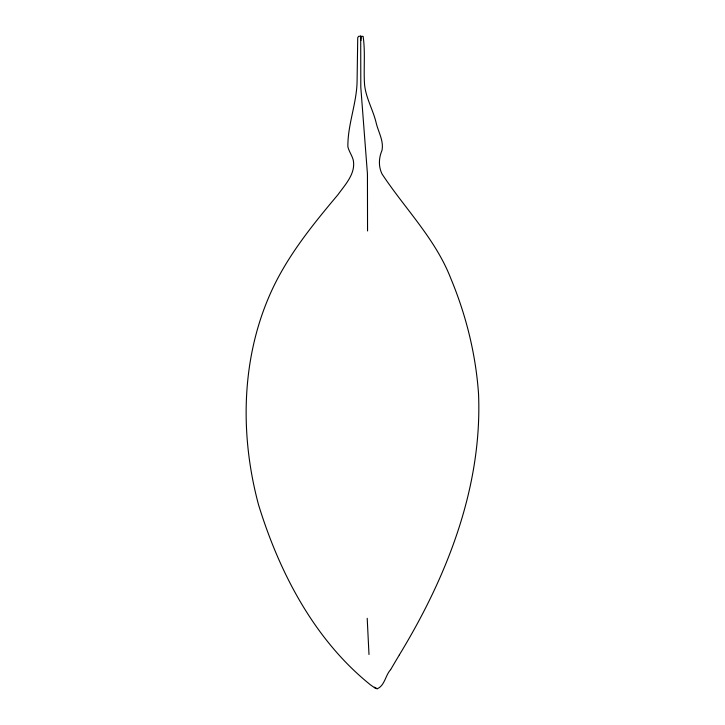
<?xml version="1.0" encoding="UTF-8"?>
<svg xmlns="http://www.w3.org/2000/svg" width="725" height="725" viewBox="0 0 725 725"><rect width="100%" height="100%" fill="white"/><g stroke="black" fill="none" stroke-linecap="round" stroke-linejoin="round"><path stroke-width="1.09" d="M360.896 40.518L360.561 36.25L360.57 40.518M367.548 230.967L367.439 173.927L360.805 87.335L360.706 36.25M390.603 669.683C385.473 675.129 384.712 685.787 377.227 688.75L375.251 688.224L370.72 685.043C314.451 639.976 279.469 572.75 258.589 504.953C239.649 434.638 241.008 357.171 271.821 290.344C288.197 254.901 312.983 224.397 337.941 194.717C345.236 184.522 356.102 173.411 353.175 159.754C351.87 155.222 348.988 151.371 347.873 146.785C347.601 124.6 356.8 103.213 357.09 81.028L357.733 37.582L358.694 36.25L363.125 36.386C365.382 51.547 363.615 67.588 364.458 83.049C365.228 97.023 373.157 109.683 376.248 123.214C378.405 132.122 383.933 141.003 381.975 150.438C378.731 157.941 378.387 166.469 382.002 173.927C404.94 208.709 435.453 238.888 450.787 278.436C466.075 315.085 475.781 354.217 478.536 393.865C482.433 486.838 447.035 576.611 399.366 654.856M374.426 687.164L377.227 688.75M368.989 654.521L367.203 618.307M360.751 36.25L360.805 38.38M390.666 669.601A51.538 1.658 -59.1 0 1 399.375 654.865"/></g></svg>
